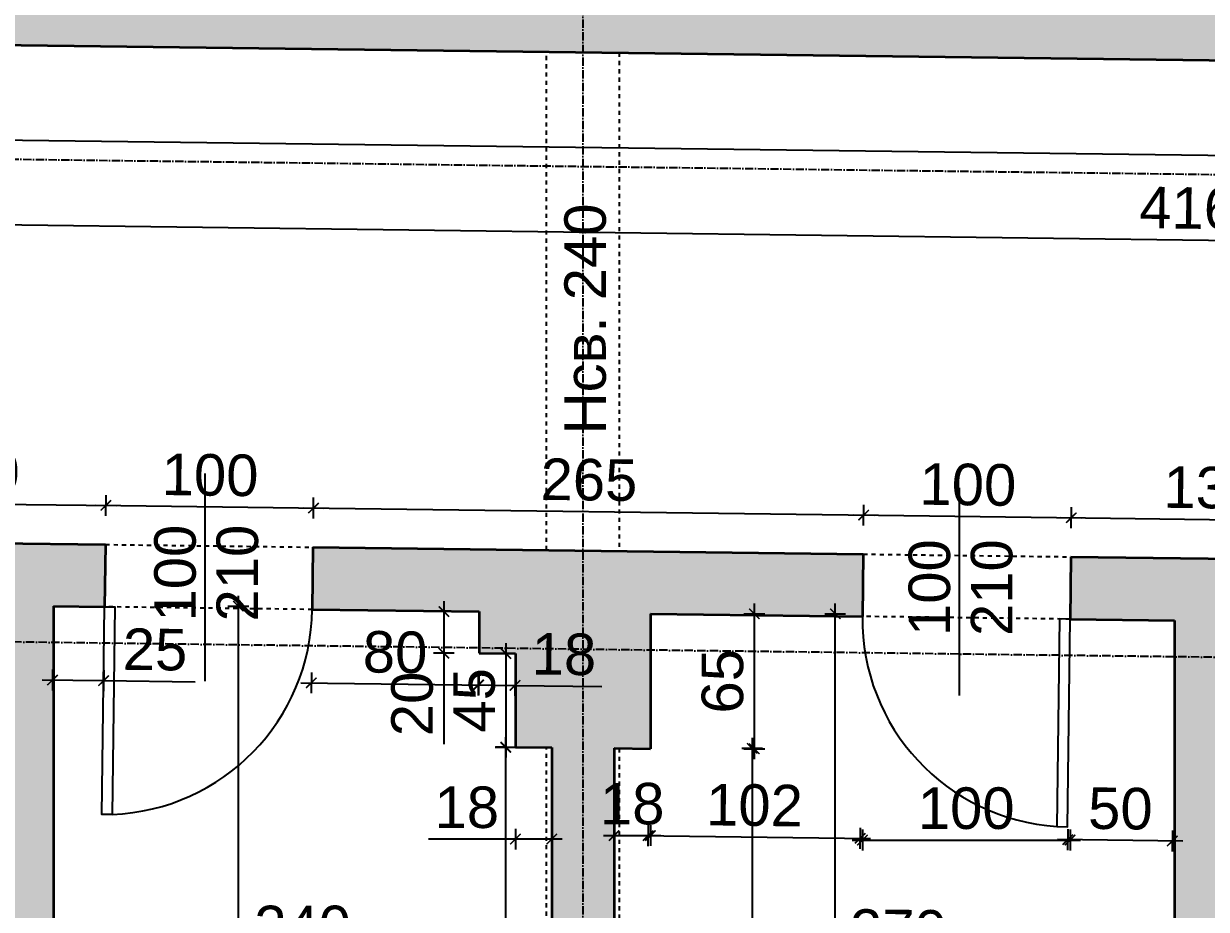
# Model space of a CAD drawing. Header units: inches. Extents: x -72385 to 39588, y -6525 to 66685.
# Drawn here: x -49854 to -49285, y 29750 to 30176 of the extents above; entities that cross this region are included whole.
import ezdxf

# ---------------------------------------------------------------- set-up
doc = ezdxf.new("R2010")
doc.units = ezdxf.units.IN
doc.header["$MEASUREMENT"] = 0
doc.linetypes.add('DashDot', pattern=[0.6, 0.4, -0.1, 0, -0.1])
doc.linetypes.add('Hidden', pattern=[0.4, 0.2, -0.2])
for name, color, linetype, lineweight in [('Врати', 251, 'Continuous', 25), ('Линия на разрез', 252, 'DashDot', 25), ('Надписи Hсв', 252, 'Continuous', 25), ('Надписи врати', 252, 'Continuous', 25), ('Надписи коти вътрешни', 252, 'Continuous', 25), ('Оси', 252, 'DashDot', 25), ('Пунктир', 253, 'Hidden', 25), ('Разрезни линии', 7, 'Continuous', 35), ('Щрих стени', 254, 'Continuous', 25)]:
    doc.layers.add(name, color=color, linetype=linetype, lineweight=lineweight)
doc.styles.add('Arial Regular', font='arial.ttf')
doc.styles.get("Standard").update_dxf_attribs({"font": 'arial.ttf'})
doc.dimstyles.new('Annotative', dxfattribs={"dimscale": 0, "dimtxt": 20, "dimasz": 5, "dimexe": 5, "dimexo": 5, "dimgap": 5, "dimtad": 1, "dimdec": 0, "dimzin": 0, "dimdsep": 46, "dimtxsty": 'Standard', "dimblk": 'ARCHTICK', "dimcen": 5, "dimdle": 5, "dimadec": 0, "dimazin": 0, "dimtfac": 1, "dimtdec": 0, "dimtofl": 0, "dimtmove": 0, "dimatfit": 3, "dimldrblk": 'ARCHTICK', "dimfxl": 5, "dimfxlon": 1, "dimtolj": 1, "dimtzin": 0, "dimarcsym": 1})

# ---------------------------------------------------------------- blocks, each defined once
blk = doc.blocks.new('_ArchTick')
at = {"color": 0, "linetype": 'ByBlock', "const_width": 0.15}
blk.add_lwpolyline([(-0.5, -0.5), (0.5, 0.5)], dxfattribs=at)
blk = doc.blocks.new('*D4220')
at = {"layer": 'Defpoints', "color": 0, "ltscale": 50, "transparency": 16777216}
for p in [(-49839.84, 29895.85), (-49815.22, 29895.54), (-49815.67, 29859.98)]:
    blk.add_point(p, dxfattribs=at)
at = {"layer": 'Надписи коти вътрешни', "color": 0, "lineweight": -2, "ltscale": 50, "transparency": 16777216}
for p, q in [((-49840.23, 29865.29), (-49840.35, 29855.29)), ((-49815.61, 29864.98), (-49815.74, 29854.98)), ((-49845.29, 29860.36), (-49815.67, 29859.98)), ((-49815.67, 29859.98), (-49771.53, 29859.42))]:
    blk.add_line(p, q, dxfattribs=at)
at = {"layer": 'Надписи коти вътрешни', "color": 0, "lineweight": -2, "ltscale": 50, "transparency": 16777216, "xscale": 5, "yscale": 5, "zscale": 5}
for p, rotation in [((-49840.29, 29860.29), 179.2706286525379), ((-49815.67, 29859.98), 359.2706286525378)]:
    blk.add_blockref('_ArchTick', p, dxfattribs=dict(at, rotation=rotation))
at = {"layer": 'Надписи коти вътрешни', "color": 0, "ltscale": 50, "transparency": 16777216, "insert": (-49790.91, 29874.88), "char_height": 20, "attachment_point": 5, "rotation": 359.2706}
blk.add_mtext('\\A1;25', dxfattribs=at)
blk = doc.blocks.new('*D62')
at = {"layer": 'Defpoints', "color": 0, "ltscale": 50, "transparency": 16777216}
for p in [(-49715.23, 29894.26), (-49634.84, 29893.24), (-49635.29, 29857.9)]:
    blk.add_point(p, dxfattribs=at)
at = {"layer": 'Надписи коти вътрешни', "color": 0, "lineweight": -2, "ltscale": 50, "transparency": 16777216}
for p, q in [((-49715.61, 29863.92), (-49715.74, 29853.92)), ((-49635.22, 29862.9), (-49635.35, 29852.9)), ((-49720.68, 29858.98), (-49630.29, 29857.83))]:
    blk.add_line(p, q, dxfattribs=at)
at = {"layer": 'Надписи коти вътрешни', "color": 0, "lineweight": -2, "ltscale": 50, "transparency": 16777216, "xscale": 5, "yscale": 5, "zscale": 5}
for p, rotation in [((-49715.68, 29858.92), 179.2706286525512), ((-49635.29, 29857.9), 359.2706286525512)]:
    blk.add_blockref('_ArchTick', p, dxfattribs=dict(at, rotation=rotation))
at = {"layer": 'Надписи коти вътрешни', "color": 0, "ltscale": 50, "transparency": 16777216, "insert": (-49675.29, 29873.62), "char_height": 20, "attachment_point": 5, "rotation": 359.2706}
blk.add_mtext('\\A1;80', dxfattribs=at)
blk = doc.blocks.new('*D63')
at = {"layer": 'Defpoints', "color": 0, "ltscale": 50, "transparency": 16777216}
for p in [(-49634.84, 29873.24), (-49617.34, 29873.02), (-49617.53, 29857.72)]:
    blk.add_point(p, dxfattribs=at)
at = {"layer": 'Надписи коти вътрешни', "color": 0, "lineweight": -2, "ltscale": 50, "transparency": 16777216}
for p, q in [((-49634.97, 29862.94), (-49635.1, 29852.95)), ((-49617.47, 29862.72), (-49617.6, 29852.72)), ((-49640.03, 29858.01), (-49617.53, 29857.72)), ((-49617.53, 29857.72), (-49575.73, 29857.19))]:
    blk.add_line(p, q, dxfattribs=at)
at = {"layer": 'Надписи коти вътрешни', "color": 0, "lineweight": -2, "ltscale": 50, "transparency": 16777216, "xscale": 5, "yscale": 5, "zscale": 5}
for p, rotation in [((-49635.03, 29857.94), 179.2706286525403), ((-49617.53, 29857.72), 359.2706286525403)]:
    blk.add_blockref('_ArchTick', p, dxfattribs=dict(at, rotation=rotation))
at = {"layer": 'Надписи коти вътрешни', "color": 0, "ltscale": 50, "transparency": 16777216, "insert": (-49593.94, 29872.63), "char_height": 20, "attachment_point": 5, "rotation": 359.2706}
blk.add_mtext('\\A1;18', dxfattribs=at)
blk = doc.blocks.new('*D64')
at = {"layer": 'Defpoints', "color": 0, "ltscale": 50, "transparency": 16777216}
for p in [(-49617.34, 29808.27), (-49599.84, 29808.27), (-49617.34, 29783.67)]:
    blk.add_point(p, dxfattribs=at)
at = {"layer": 'Надписи коти вътрешни', "color": 0, "lineweight": -2, "ltscale": 50, "transparency": 16777216}
for p, q in [((-49617.34, 29788.67), (-49617.34, 29778.67)), ((-49599.84, 29788.67), (-49599.84, 29778.67)), ((-49617.34, 29783.67), (-49659.14, 29783.67)), ((-49594.84, 29783.67), (-49617.34, 29783.67))]:
    blk.add_line(p, q, dxfattribs=at)
at = {"layer": 'Надписи коти вътрешни', "color": 0, "lineweight": -2, "ltscale": 50, "transparency": 16777216, "xscale": 5, "yscale": 5, "zscale": 5, "rotation": 180}
blk.add_blockref('_ArchTick', (-49617.34, 29783.67), dxfattribs=at)
at = {"layer": 'Надписи коти вътрешни', "color": 0, "lineweight": -2, "ltscale": 50, "transparency": 16777216, "xscale": 5, "yscale": 5, "zscale": 5}
blk.add_blockref('_ArchTick', (-49599.84, 29783.67), dxfattribs=at)
at = {"layer": 'Надписи коти вътрешни', "color": 0, "ltscale": 50, "transparency": 16777216, "insert": (-49640.74, 29798.88), "char_height": 20, "attachment_point": 5}
blk.add_mtext('\\A1;18', dxfattribs=at)
blk = doc.blocks.new('*D65')
at = {"layer": 'Defpoints', "color": 0, "ltscale": 50, "transparency": 16777216}
for p in [(-49569.84, 29807.66), (-49552.34, 29807.66), (-49552.34, 29785.4)]:
    blk.add_point(p, dxfattribs=at)
at = {"layer": 'Надписи коти вътрешни', "color": 0, "lineweight": -2, "ltscale": 50, "transparency": 16777216}
for p, q in [((-49569.84, 29790.4), (-49569.84, 29780.4)), ((-49552.34, 29790.4), (-49552.34, 29780.4)), ((-49574.84, 29785.4), (-49547.34, 29785.4))]:
    blk.add_line(p, q, dxfattribs=at)
at = {"layer": 'Надписи коти вътрешни', "color": 0, "lineweight": -2, "ltscale": 50, "transparency": 16777216, "xscale": 5, "yscale": 5, "zscale": 5, "rotation": 180}
blk.add_blockref('_ArchTick', (-49569.84, 29785.4), dxfattribs=at)
at = {"layer": 'Надписи коти вътрешни', "color": 0, "lineweight": -2, "ltscale": 50, "transparency": 16777216, "xscale": 5, "yscale": 5, "zscale": 5}
blk.add_blockref('_ArchTick', (-49552.34, 29785.4), dxfattribs=at)
at = {"layer": 'Надписи коти вътрешни', "color": 0, "ltscale": 50, "transparency": 16777216, "insert": (-49561.09, 29800.62), "char_height": 20, "attachment_point": 5}
blk.add_mtext('\\A1;18', dxfattribs=at)
blk = doc.blocks.new('*D4221')
at = {"layer": 'Defpoints', "color": 0, "ltscale": 50, "transparency": 16777216}
for p in [(-49552.34, 29892.19), (-49552.34, 29827.19), (-49502.29, 29827.19)]:
    blk.add_point(p, dxfattribs=at)
at = {"layer": 'Надписи коти вътрешни', "color": 0, "lineweight": -2, "ltscale": 50, "transparency": 16777216}
for p, q in [((-49502.29, 29897.19), (-49502.29, 29822.19)), ((-49507.29, 29892.19), (-49497.29, 29892.19)), ((-49507.29, 29827.19), (-49497.29, 29827.19))]:
    blk.add_line(p, q, dxfattribs=at)
at = {"layer": 'Надписи коти вътрешни', "color": 0, "lineweight": -2, "ltscale": 50, "transparency": 16777216, "xscale": 5, "yscale": 5, "zscale": 5}
for p, rotation in [((-49502.29, 29892.19), 90), ((-49502.29, 29827.19), 270)]:
    blk.add_blockref('_ArchTick', p, dxfattribs=dict(at, rotation=rotation))
at = {"layer": 'Надписи коти вътрешни', "color": 0, "ltscale": 50, "transparency": 16777216, "insert": (-49517.5, 29859.69), "char_height": 20, "attachment_point": 5, "rotation": 90}
blk.add_mtext('\\A1;65', dxfattribs=at)
blk = doc.blocks.new('*D66')
at = {"layer": 'Defpoints', "color": 0, "ltscale": 50, "transparency": 16777216}
for p in [(-49552.34, 29872.67), (-49450.21, 29871.37), (-49451.32, 29784.04)]:
    blk.add_point(p, dxfattribs=at)
at = {"layer": 'Надписи коти вътрешни', "color": 0, "lineweight": -2, "ltscale": 50, "transparency": 16777216}
for p, q in [((-49553.39, 29790.34), (-49553.51, 29780.34)), ((-49451.26, 29789.04), (-49451.39, 29779.04)), ((-49558.45, 29785.4), (-49446.32, 29783.98))]:
    blk.add_line(p, q, dxfattribs=at)
at = {"layer": 'Надписи коти вътрешни', "color": 0, "lineweight": -2, "ltscale": 50, "transparency": 16777216, "xscale": 5, "yscale": 5, "zscale": 5}
for p, rotation in [((-49553.45, 29785.34), 179.2706286506161), ((-49451.32, 29784.04), 359.2706286506161)]:
    blk.add_blockref('_ArchTick', p, dxfattribs=dict(at, rotation=rotation))
at = {"layer": 'Надписи коти вътрешни', "color": 0, "ltscale": 50, "transparency": 16777216, "insert": (-49502.19, 29799.9), "char_height": 20, "attachment_point": 5, "rotation": 359.2706}
blk.add_mtext('\\A1;102', dxfattribs=at)
blk = doc.blocks.new('*D67')
at = {"layer": 'Defpoints', "color": 0, "ltscale": 50, "transparency": 16777216}
for p in [(-49634.84, 29893.24), (-49651.8, 29873.24), (-49634.84, 29873.24)]:
    blk.add_point(p, dxfattribs=at)
at = {"layer": 'Надписи коти вътрешни', "color": 0, "lineweight": -2, "ltscale": 50, "transparency": 16777216}
for p, q in [((-49651.8, 29898.24), (-49651.8, 29873.24)), ((-49646.8, 29893.24), (-49656.8, 29893.24)), ((-49646.8, 29873.24), (-49656.8, 29873.24)), ((-49651.8, 29873.24), (-49651.8, 29829.32))]:
    blk.add_line(p, q, dxfattribs=at)
at = {"layer": 'Надписи коти вътрешни', "color": 0, "lineweight": -2, "ltscale": 50, "transparency": 16777216, "xscale": 5, "yscale": 5, "zscale": 5}
for p, rotation in [((-49651.8, 29893.24), 90), ((-49651.8, 29873.24), 270)]:
    blk.add_blockref('_ArchTick', p, dxfattribs=dict(at, rotation=rotation))
at = {"layer": 'Надписи коти вътрешни', "color": 0, "ltscale": 50, "transparency": 16777216, "insert": (-49667.01, 29848.78), "char_height": 20, "attachment_point": 5, "rotation": 90}
blk.add_mtext('\\A1;20', dxfattribs=at)
blk = doc.blocks.new('*D68')
at = {"layer": 'Defpoints', "color": 0, "ltscale": 50, "transparency": 16777216}
for p in [(-49617.34, 29873.02), (-49621.94, 29828.01), (-49617.34, 29828.01)]:
    blk.add_point(p, dxfattribs=at)
at = {"layer": 'Надписи коти вътрешни', "color": 0, "lineweight": -2, "ltscale": 50, "transparency": 16777216}
for p, q in [((-49621.94, 29878.02), (-49621.94, 29823.01)), ((-49621.94, 29873.02), (-49626.94, 29873.02)), ((-49621.94, 29828.01), (-49626.94, 29828.01))]:
    blk.add_line(p, q, dxfattribs=at)
at = {"layer": 'Надписи коти вътрешни', "color": 0, "lineweight": -2, "ltscale": 50, "transparency": 16777216, "xscale": 5, "yscale": 5, "zscale": 5}
for p, rotation in [((-49621.94, 29873.02), 90), ((-49621.94, 29828.01), 270)]:
    blk.add_blockref('_ArchTick', p, dxfattribs=dict(at, rotation=rotation))
at = {"layer": 'Надписи коти вътрешни', "color": 0, "ltscale": 50, "transparency": 16777216, "insert": (-49637.11, 29850.51), "char_height": 20, "attachment_point": 5, "rotation": 90}
blk.add_mtext('\\A1;45', dxfattribs=at)
blk = doc.blocks.new('*D69')
at = {"layer": 'Defpoints', "color": 0, "ltscale": 50, "transparency": 16777216}
for p in [(-49350.22, 29870.1), (-49299.84, 29869.45), (-49351.32, 29783.42)]:
    blk.add_point(p, dxfattribs=at)
at = {"layer": 'Надписи коти вътрешни', "color": 0, "lineweight": -2, "ltscale": 50, "transparency": 16777216}
for p, q in [((-49351.26, 29788.42), (-49351.39, 29778.42)), ((-49300.88, 29787.77), (-49301, 29777.78)), ((-49295.94, 29782.71), (-49356.32, 29783.48))]:
    blk.add_line(p, q, dxfattribs=at)
at = {"layer": 'Надписи коти вътрешни', "color": 0, "lineweight": -2, "ltscale": 50, "transparency": 16777216, "xscale": 5, "yscale": 5, "zscale": 5}
for p, rotation in [((-49351.32, 29783.42), 179.2706286525384), ((-49300.94, 29782.78), 359.2706286525383)]:
    blk.add_blockref('_ArchTick', p, dxfattribs=dict(at, rotation=rotation))
at = {"layer": 'Надписи коти вътрешни', "color": 0, "ltscale": 50, "transparency": 16777216, "insert": (-49325.94, 29798.31), "char_height": 20, "attachment_point": 5, "rotation": 359.2706}
blk.add_mtext('\\A1;50', dxfattribs=at)
blk = doc.blocks.new('*D73')
at = {"layer": 'Defpoints', "color": 0, "ltscale": 50, "transparency": 16777216}
for p in [(-49839.84, 29876.33), (-49599.84, 29808.27), (-49599.84, 29726.28)]:
    blk.add_point(p, dxfattribs=at)
at = {"layer": 'Надписи коти вътрешни', "color": 0, "lineweight": -2, "ltscale": 50, "transparency": 16777216}
for p, q in [((-49839.84, 29731.28), (-49839.84, 29721.28)), ((-49599.84, 29731.28), (-49599.84, 29721.28)), ((-49844.84, 29726.28), (-49594.84, 29726.28))]:
    blk.add_line(p, q, dxfattribs=at)
at = {"layer": 'Надписи коти вътрешни', "color": 0, "lineweight": -2, "ltscale": 50, "transparency": 16777216, "xscale": 5, "yscale": 5, "zscale": 5, "rotation": 180}
blk.add_blockref('_ArchTick', (-49839.84, 29726.28), dxfattribs=at)
at = {"layer": 'Надписи коти вътрешни', "color": 0, "lineweight": -2, "ltscale": 50, "transparency": 16777216, "xscale": 5, "yscale": 5, "zscale": 5}
blk.add_blockref('_ArchTick', (-49599.84, 29726.28), dxfattribs=at)
at = {"layer": 'Надписи коти вътрешни', "color": 0, "ltscale": 50, "transparency": 16777216, "insert": (-49719.84, 29741.49), "char_height": 20, "attachment_point": 5}
blk.add_mtext('\\A1;240', dxfattribs=at)
blk = doc.blocks.new('*D74')
at = {"layer": 'Defpoints', "color": 0, "ltscale": 50, "transparency": 16777216}
for p in [(-49298.16, 29722.63), (-49569.84, 29592.84), (-49299.84, 29589.43)]:
    blk.add_point(p, dxfattribs=at)
at = {"layer": 'Надписи коти вътрешни', "color": 0, "lineweight": -2, "ltscale": 50, "transparency": 16777216}
for p, q in [((-49568.22, 29721.04), (-49568.09, 29731.04)), ((-49573.16, 29726.1), (-49293.16, 29722.57)), ((-49298.22, 29717.63), (-49298.09, 29727.63))]:
    blk.add_line(p, q, dxfattribs=at)
at = {"layer": 'Надписи коти вътрешни', "color": 0, "lineweight": -2, "ltscale": 50, "transparency": 16777216, "xscale": 5, "yscale": 5, "zscale": 5}
for p, rotation in [((-49568.16, 29726.04), 179.2773813714622), ((-49298.16, 29722.63), 359.2773813714621)]:
    blk.add_blockref('_ArchTick', p, dxfattribs=dict(at, rotation=rotation))
at = {"layer": 'Надписи коти вътрешни', "color": 0, "ltscale": 50, "transparency": 16777216, "insert": (-49432.97, 29739.55), "char_height": 20, "attachment_point": 5, "rotation": 359.2774}
blk.add_mtext('\\A1;270', dxfattribs=at)
blk = doc.blocks.new('*D81')
at = {"layer": 'Defpoints', "color": 0, "ltscale": 50, "transparency": 16777216}
for p in [(-49450.21, 29871.37), (-49350.22, 29870.1), (-49350.22, 29783.23)]:
    blk.add_point(p, dxfattribs=at)
at = {"layer": 'Надписи коти вътрешни', "color": 0, "lineweight": -2, "ltscale": 50, "transparency": 16777216}
for p, q in [((-49450.21, 29788.23), (-49450.21, 29778.23)), ((-49350.22, 29788.23), (-49350.22, 29778.23)), ((-49455.21, 29783.23), (-49345.22, 29783.23))]:
    blk.add_line(p, q, dxfattribs=at)
at = {"layer": 'Надписи коти вътрешни', "color": 0, "lineweight": -2, "ltscale": 50, "transparency": 16777216, "xscale": 5, "yscale": 5, "zscale": 5, "rotation": 180}
blk.add_blockref('_ArchTick', (-49450.21, 29783.23), dxfattribs=at)
at = {"layer": 'Надписи коти вътрешни', "color": 0, "lineweight": -2, "ltscale": 50, "transparency": 16777216, "xscale": 5, "yscale": 5, "zscale": 5}
blk.add_blockref('_ArchTick', (-49350.22, 29783.23), dxfattribs=at)
at = {"layer": 'Надписи коти вътрешни', "color": 0, "ltscale": 50, "transparency": 16777216, "insert": (-49400.22, 29798.44), "char_height": 20, "attachment_point": 5}
blk.add_mtext('\\A1;100', dxfattribs=at)
blk = doc.blocks.new('*D8126')
at = {"layer": 'Defpoints', "color": 0, "ltscale": 50, "transparency": 16777216}
for p in [(-49839.84, 29895.85), (-49750.78, 29895.85), (-49839.84, 29310.8)]:
    blk.add_point(p, dxfattribs=at)
at = {"layer": 'Надписи коти вътрешни', "color": 0, "lineweight": -2, "ltscale": 50, "transparency": 16777216}
for p, q in [((-49750.78, 29305.8), (-49750.78, 29900.85)), ((-49755.78, 29895.85), (-49745.78, 29895.85)), ((-49755.78, 29310.8), (-49745.78, 29310.8))]:
    blk.add_line(p, q, dxfattribs=at)
at = {"layer": 'Надписи коти вътрешни', "color": 0, "lineweight": -2, "ltscale": 50, "transparency": 16777216, "xscale": 5, "yscale": 5, "zscale": 5}
for p, rotation in [((-49750.78, 29895.85), 90), ((-49750.78, 29310.8), 270)]:
    blk.add_blockref('_ArchTick', p, dxfattribs=dict(at, rotation=rotation))
at = {"layer": 'Надписи коти вътрешни', "color": 0, "ltscale": 50, "transparency": 16777216, "insert": (-49765.99, 29550.62), "char_height": 20, "attachment_point": 5, "rotation": 90}
blk.add_mtext('\\A1;585', dxfattribs=at)
blk = doc.blocks.new('*D8129')
at = {"layer": 'Defpoints', "color": 0, "ltscale": 50, "transparency": 16777216}
for p in [(-49552.34, 29892.19), (-49463.28, 29892.19), (-49552.34, 29307.14)]:
    blk.add_point(p, dxfattribs=at)
at = {"layer": 'Надписи коти вътрешни', "color": 0, "lineweight": -2, "ltscale": 50, "transparency": 16777216}
for p, q in [((-49463.28, 29302.14), (-49463.28, 29897.19)), ((-49468.28, 29892.19), (-49458.28, 29892.19)), ((-49468.28, 29307.14), (-49458.28, 29307.14))]:
    blk.add_line(p, q, dxfattribs=at)
at = {"layer": 'Надписи коти вътрешни', "color": 0, "lineweight": -2, "ltscale": 50, "transparency": 16777216, "xscale": 5, "yscale": 5, "zscale": 5}
for p, rotation in [((-49463.28, 29892.19), 90), ((-49463.28, 29307.14), 270)]:
    blk.add_blockref('_ArchTick', p, dxfattribs=dict(at, rotation=rotation))
at = {"layer": 'Надписи коти вътрешни', "color": 0, "ltscale": 50, "transparency": 16777216, "insert": (-49478.49, 29551.91), "char_height": 20, "attachment_point": 5, "rotation": 90}
blk.add_mtext('\\A1;585', dxfattribs=at)
blk = doc.blocks.new('*D4034')
at = {"layer": 'Defpoints', "color": 0, "ltscale": 50, "transparency": 16777216}
for p in [(-49814.6, 29944.37), (-49944.84, 29927.19), (-49814.84, 29925.53)]:
    blk.add_point(p, dxfattribs=at)
at = {"layer": 'Надписи коти вътрешни', "color": 0, "lineweight": -2, "ltscale": 50, "transparency": 16777216}
for p, q in [((-49944.66, 29941.03), (-49944.53, 29951.03)), ((-49814.66, 29939.37), (-49814.53, 29949.37)), ((-49949.6, 29946.09), (-49809.6, 29944.31))]:
    blk.add_line(p, q, dxfattribs=at)
at = {"layer": 'Надписи коти вътрешни', "color": 0, "lineweight": -2, "ltscale": 50, "transparency": 16777216, "xscale": 5, "yscale": 5, "zscale": 5}
for p, rotation in [((-49944.6, 29946.03), 179.270628652535), ((-49814.6, 29944.37), 359.270628652535)]:
    blk.add_blockref('_ArchTick', p, dxfattribs=dict(at, rotation=rotation))
at = {"layer": 'Надписи коти вътрешни', "color": 0, "ltscale": 50, "transparency": 16777216, "insert": (-49879.4, 29960.42), "char_height": 20, "attachment_point": 5, "rotation": 359.2706}
blk.add_mtext('\\A1;130', dxfattribs=at)
blk = doc.blocks.new('*D121')
at = {"layer": 'Defpoints', "color": 0, "ltscale": 50, "transparency": 16777216}
for p in [(-49714.6, 29943.1), (-49814.84, 29925.53), (-49714.84, 29924.26)]:
    blk.add_point(p, dxfattribs=at)
at = {"layer": 'Надписи коти вътрешни', "color": 0, "lineweight": -2, "ltscale": 50, "transparency": 16777216}
for p, q in [((-49814.66, 29939.37), (-49814.53, 29949.37)), ((-49714.66, 29938.1), (-49714.53, 29948.1)), ((-49819.6, 29944.43), (-49709.6, 29943.03))]:
    blk.add_line(p, q, dxfattribs=at)
at = {"layer": 'Надписи коти вътрешни', "color": 0, "lineweight": -2, "ltscale": 50, "transparency": 16777216, "xscale": 5, "yscale": 5, "zscale": 5}
for p, rotation in [((-49814.6, 29944.37), 179.2706286525338), ((-49714.6, 29943.1), 359.2706286525338)]:
    blk.add_blockref('_ArchTick', p, dxfattribs=dict(at, rotation=rotation))
at = {"layer": 'Надписи коти вътрешни', "color": 0, "ltscale": 50, "transparency": 16777216, "insert": (-49764.4, 29958.94), "char_height": 20, "attachment_point": 5, "rotation": 359.2706}
blk.add_mtext('\\A1;100', dxfattribs=at)
blk = doc.blocks.new('*D122')
at = {"layer": 'Defpoints', "color": 0, "ltscale": 50, "transparency": 16777216}
for p in [(-49449.6, 29939.72), (-49714.84, 29924.26), (-49449.84, 29920.89)]:
    blk.add_point(p, dxfattribs=at)
at = {"layer": 'Надписи коти вътрешни', "color": 0, "lineweight": -2, "ltscale": 50, "transparency": 16777216}
for p, q in [((-49714.66, 29938.1), (-49714.53, 29948.1)), ((-49719.6, 29943.16), (-49444.6, 29939.66)), ((-49449.66, 29934.72), (-49449.53, 29944.72))]:
    blk.add_line(p, q, dxfattribs=at)
at = {"layer": 'Надписи коти вътрешни', "color": 0, "lineweight": -2, "ltscale": 50, "transparency": 16777216, "xscale": 5, "yscale": 5, "zscale": 5}
for p, rotation in [((-49714.6, 29943.1), 179.2706286525391), ((-49449.6, 29939.72), 359.2706286525391)]:
    blk.add_blockref('_ArchTick', p, dxfattribs=dict(at, rotation=rotation))
at = {"layer": 'Надписи коти вътрешни', "color": 0, "ltscale": 50, "transparency": 16777216, "insert": (-49581.9, 29956.62), "char_height": 20, "attachment_point": 5, "rotation": 359.2706}
blk.add_mtext('\\A1;265', dxfattribs=at)
blk = doc.blocks.new('*D123')
at = {"layer": 'Defpoints', "color": 0, "ltscale": 50, "transparency": 16777216}
for p in [(-49349.6, 29938.45), (-49449.84, 29920.89), (-49349.84, 29919.62)]:
    blk.add_point(p, dxfattribs=at)
at = {"layer": 'Надписи коти вътрешни', "color": 0, "lineweight": -2, "ltscale": 50, "transparency": 16777216}
for p, q in [((-49449.66, 29934.72), (-49449.53, 29944.72)), ((-49349.66, 29933.45), (-49349.53, 29943.45)), ((-49454.6, 29939.79), (-49344.6, 29938.39))]:
    blk.add_line(p, q, dxfattribs=at)
at = {"layer": 'Надписи коти вътрешни', "color": 0, "lineweight": -2, "ltscale": 50, "transparency": 16777216, "xscale": 5, "yscale": 5, "zscale": 5}
for p, rotation in [((-49449.6, 29939.72), 179.2706286525399), ((-49349.6, 29938.45), 359.2706286525399)]:
    blk.add_blockref('_ArchTick', p, dxfattribs=dict(at, rotation=rotation))
at = {"layer": 'Надписи коти вътрешни', "color": 0, "ltscale": 50, "transparency": 16777216, "insert": (-49399.4, 29954.3), "char_height": 20, "attachment_point": 5, "rotation": 359.2706}
blk.add_mtext('\\A1;100', dxfattribs=at)
blk = doc.blocks.new('*D124')
at = {"layer": 'Defpoints', "color": 0, "ltscale": 50, "transparency": 16777216}
for p in [(-49214.6, 29936.73), (-49349.84, 29919.62), (-49214.84, 29917.9)]:
    blk.add_point(p, dxfattribs=at)
at = {"layer": 'Надписи коти вътрешни', "color": 0, "lineweight": -2, "ltscale": 50, "transparency": 16777216}
for p, q in [((-49349.66, 29933.45), (-49349.53, 29943.45)), ((-49214.66, 29931.73), (-49214.53, 29941.73)), ((-49354.6, 29938.51), (-49209.6, 29936.67))]:
    blk.add_line(p, q, dxfattribs=at)
at = {"layer": 'Надписи коти вътрешни', "color": 0, "lineweight": -2, "ltscale": 50, "transparency": 16777216, "xscale": 5, "yscale": 5, "zscale": 5}
for p, rotation in [((-49349.6, 29938.45), 179.2706286525431), ((-49214.6, 29936.73), 359.2706286525431)]:
    blk.add_blockref('_ArchTick', p, dxfattribs=dict(at, rotation=rotation))
at = {"layer": 'Надписи коти вътрешни', "color": 0, "ltscale": 50, "transparency": 16777216, "insert": (-49281.9, 29952.81), "char_height": 20, "attachment_point": 5, "rotation": 359.2706}
blk.add_mtext('\\A1;135', dxfattribs=at)
blk = doc.blocks.new('*D4244')
at = {"layer": 'Defpoints', "color": 0, "ltscale": 50, "transparency": 16777216}
for p in [(-50567.34, 30175.13), (-47202.34, 30132.3), (-47202.92, 30086.52)]:
    blk.add_point(p, dxfattribs=at)
at = {"layer": 'Надписи коти вътрешни', "color": 0, "lineweight": -2, "ltscale": 50, "transparency": 16777216}
for p, q in [((-50567.86, 30134.36), (-50567.98, 30124.36)), ((-50572.92, 30129.42), (-47197.92, 30086.45)), ((-47202.86, 30091.52), (-47202.98, 30081.52))]:
    blk.add_line(p, q, dxfattribs=at)
at = {"layer": 'Надписи коти вътрешни', "color": 0, "lineweight": -2, "ltscale": 50, "transparency": 16777216, "xscale": 5, "yscale": 5, "zscale": 5}
for p, rotation in [((-50567.92, 30129.36), 179.2706286525391), ((-47202.92, 30086.52), 359.2706286525391)]:
    blk.add_blockref('_ArchTick', p, dxfattribs=dict(at, rotation=rotation))
at = {"layer": 'Надписи коти вътрешни', "color": 0, "ltscale": 50, "transparency": 16777216, "insert": (-48885.23, 30123.15), "char_height": 20, "attachment_point": 5, "rotation": 359.2706}
blk.add_mtext('\\A1;3365', dxfattribs=at)
blk = doc.blocks.new('*D4245')
at = {"layer": 'Defpoints', "color": 0, "ltscale": 50, "transparency": 16777216}
for p in [(-51367.34, 30185.32), (-47202.34, 30132.3), (-47203.44, 30045.66)]:
    blk.add_point(p, dxfattribs=at)
at = {"layer": 'Надписи коти вътрешни', "color": 0, "lineweight": -2, "ltscale": 50, "transparency": 16777216}
for p, q in [((-51368.38, 30103.68), (-51368.5, 30093.68)), ((-51373.44, 30098.74), (-47198.44, 30045.59)), ((-47203.38, 30050.66), (-47203.5, 30040.66))]:
    blk.add_line(p, q, dxfattribs=at)
at = {"layer": 'Надписи коти вътрешни', "color": 0, "lineweight": -2, "ltscale": 50, "transparency": 16777216, "xscale": 5, "yscale": 5, "zscale": 5}
for p, rotation in [((-51368.44, 30098.68), 179.2706286525389), ((-47203.44, 30045.66), 359.2706286525388)]:
    blk.add_blockref('_ArchTick', p, dxfattribs=dict(at, rotation=rotation))
at = {"layer": 'Надписи коти вътрешни', "color": 0, "ltscale": 50, "transparency": 16777216, "insert": (-49285.75, 30087.38), "char_height": 20, "attachment_point": 5, "rotation": 359.2706}
blk.add_mtext('\\A1;4165', dxfattribs=at)
blk = doc.blocks.new('*D8128')
at = {"layer": 'Defpoints', "color": 0, "ltscale": 50, "transparency": 16777216}
for p in [(-49569.84, 29827.41), (-49569.84, 29322.37), (-49503.34, 29322.37)]:
    blk.add_point(p, dxfattribs=at)
at = {"layer": 'Надписи коти вътрешни', "color": 0, "lineweight": -2, "ltscale": 50, "transparency": 16777216}
for p, q in [((-49503.34, 29832.41), (-49503.34, 29317.37)), ((-49508.34, 29827.41), (-49498.34, 29827.41)), ((-49508.34, 29322.37), (-49498.34, 29322.37))]:
    blk.add_line(p, q, dxfattribs=at)
at = {"layer": 'Надписи коти вътрешни', "color": 0, "lineweight": -2, "ltscale": 50, "transparency": 16777216, "xscale": 5, "yscale": 5, "zscale": 5}
for p, rotation in [((-49503.34, 29827.41), 90), ((-49503.34, 29322.37), 270)]:
    blk.add_blockref('_ArchTick', p, dxfattribs=dict(at, rotation=rotation))
at = {"layer": 'Надписи коти вътрешни', "color": 0, "ltscale": 50, "transparency": 16777216, "insert": (-49518.55, 29548.67), "char_height": 20, "attachment_point": 5, "rotation": 90}
blk.add_mtext('\\A1;505', dxfattribs=at)
blk = doc.blocks.new('*D8127')
at = {"layer": 'Defpoints', "color": 0, "ltscale": 50, "transparency": 16777216}
for p in [(-49599.84, 29827.79), (-49622.06, 29322.75), (-49599.84, 29322.75)]:
    blk.add_point(p, dxfattribs=at)
at = {"layer": 'Надписи коти вътрешни', "color": 0, "lineweight": -2, "ltscale": 50, "transparency": 16777216}
for p, q in [((-49622.06, 29832.79), (-49622.06, 29317.75)), ((-49617.06, 29827.79), (-49627.06, 29827.79)), ((-49617.06, 29322.75), (-49627.06, 29322.75))]:
    blk.add_line(p, q, dxfattribs=at)
at = {"layer": 'Надписи коти вътрешни', "color": 0, "lineweight": -2, "ltscale": 50, "transparency": 16777216, "xscale": 5, "yscale": 5, "zscale": 5}
for p, rotation in [((-49622.06, 29827.79), 90), ((-49622.06, 29322.75), 270)]:
    blk.add_blockref('_ArchTick', p, dxfattribs=dict(at, rotation=rotation))
at = {"layer": 'Надписи коти вътрешни', "color": 0, "ltscale": 50, "transparency": 16777216, "insert": (-49637.28, 29549.14), "char_height": 20, "attachment_point": 5, "rotation": 90}
blk.add_mtext('\\A1;505', dxfattribs=at)

msp = doc.modelspace()

# ---------------------------------------------------------------- hatches: boundary and pattern name
at = {"layer": 'Щрих стени', "ltscale": 10}
h = msp.add_hatch(color=256, dxfattribs=at)
h.dxf.hatch_style = 1
h.paths.add_polyline_path([(-50167.34, 31065.12), (-50134.82, 31064.7), (-50134.38, 31099.7), (-50234.39, 31100.97), (-50234.84, 31065.98), (-50202.34, 31065.56), (-50202.34, 31035.56), (-50197.34, 31035.5), (-50197.34, 30530.45), (-50232.34, 30530.9), (-50232.34, 30470.89), (-50752.34, 30477.51), (-50752.34, 30537.52), (-50817.34, 30538.35), (-50817.34, 30478.34), (-51347.34, 30485.09), (-51347.34, 30540.09), (-51367.34, 30540.35), (-51367.34, 30552.85), (-51397.34, 30552.85), (-51397.34, 30540.73), (-51402.34, 30540.79), (-51402.34, 30513.29), (-51416.96, 30513.48), (-51417.34, 30483.48), (-51397.34, 30483.23), (-51397.34, 30175.7), (-51367.34, 30175.7), (-51367.34, 30185.32), (-51222.34, 30183.47), (-51221.96, 30213.47), (-51367.34, 30215.32), (-51367.34, 30455.34), (-51097.34, 30451.9), (-51097.34, 30211.88), (-51121.96, 30212.2), (-51122.34, 30182.2), (-51042.34, 30181.18), (-51041.96, 30211.18), (-51067.34, 30211.5), (-51067.34, 30451.52), (-50797.34, 30448.08), (-50797.34, 30208.06), (-50941.96, 30209.91), (-50942.34, 30179.91), (-50667.34, 30176.41), (-50666.96, 30206.4), (-50767.34, 30207.68), (-50767.34, 30447.7), (-50497.34, 30444.26), (-50497.34, 30359.26), (-50467.34, 30359.26), (-50467.34, 30431.38), (-50197.34, 30427.94), (-50197.34, 30212.93), (-50467.34, 30216.36), (-50467.34, 30289.25), (-50497.34, 30289.25), (-50497.34, 30204.25), (-50566.96, 30205.13), (-50567.34, 30175.13), (-47202.34, 30132.3), (-47202.34, 30057.29), (-47139.84, 30057.29), (-47139.84, 30131.5), (-46899.84, 30128.44), (-46899.46, 30158.44), (-46924.84, 30158.77), (-46924.84, 30229.15), (-46954.84, 30229.15), (-46954.84, 30159.15), (-47139.84, 30161.5), (-47139.84, 30232.3), (-47202.34, 30232.3), (-47202.34, 30162.3), (-49017.34, 30185.4), (-49017.34, 30225.79), (-49047.34, 30225.79), (-49047.34, 30185.79), (-50167.34, 30200.04)])
h.paths.add_polyline_path([(-50434.38, 31103.52), (-50534.39, 31104.79), (-50534.84, 31069.79), (-50434.82, 31068.52)])
h.paths.add_polyline_path([(-50734.38, 31107.34), (-50834.39, 31108.61), (-50834.84, 31073.61), (-50802.34, 31073.2), (-50802.34, 31043.2), (-50767.34, 31042.75), (-50767.34, 31072.75), (-50734.82, 31072.34)])
h.paths.add_polyline_path([(-51034.38, 31111.16), (-51134.39, 31112.43), (-51134.84, 31077.43), (-51034.82, 31076.16)])
h = msp.add_hatch(color=256, dxfattribs=at)
h.dxf.hatch_style = 1
h.paths.add_polyline_path([(-51034.84, 29311.02), (-51069.84, 29311.46), (-51069.84, 29911.51), (-51020.22, 29910.88), (-51019.84, 29940.88), (-51147.34, 29942.5), (-51147.72, 29912.5), (-51099.84, 29911.89), (-51099.84, 29311.84), (-51134.84, 29312.29), (-51135.28, 29277.29), (-51035.28, 29276.02)])
h.paths.add_polyline_path([(-50734.84, 29307.2), (-50767.34, 29307.61), (-50767.34, 29337.61), (-50769.84, 29337.65), (-50769.84, 29907.69), (-50529.84, 29904.63), (-50529.84, 29894.25), (-50499.84, 29894.25), (-50499.84, 29904.25), (-50425.22, 29903.3), (-50424.84, 29933.3), (-50919.84, 29939.6), (-50920.22, 29909.6), (-50814.84, 29908.26), (-50814.84, 29848.26), (-50799.84, 29848.07), (-50799.84, 29338.03), (-50802.34, 29308.06), (-50834.84, 29308.47), (-50835.28, 29273.47), (-50735.28, 29272.2)])
h.paths.add_polyline_path([(-50434.84, 29303.38), (-50499.84, 29304.21), (-50499.84, 29334.59), (-50529.84, 29334.59), (-50529.84, 29304.59), (-50534.84, 29304.65), (-50535.28, 29269.65), (-50435.28, 29268.38)])
h.paths.add_polyline_path([(-50154.84, 29299.81), (-50167.34, 29299.97), (-50167.34, 29329.98), (-50169.84, 29330.01), (-50169.84, 29522.52), (-50054.84, 29521.06), (-50054.84, 29398.55), (-50042.34, 29398.55), (-50042.34, 29533.4), (-50072.34, 29533.78), (-50072.34, 29676.29), (-50020, 29675.63), (-50019.84, 29688.13), (-50089.84, 29689.02), (-50090, 29676.52), (-50084.84, 29676.45), (-50084.84, 29533.94), (-50169.84, 29535.02), (-50169.84, 29677.53), (-50165, 29677.47), (-50164.84, 29689.97), (-50169.84, 29690.03), (-50169.84, 29900.05), (-50045.22, 29898.47), (-50044.84, 29928.46), (-50324.84, 29932.03), (-50325.22, 29902.03), (-50199.84, 29900.43), (-50199.84, 29690.42), (-50204.84, 29690.48), (-50205, 29677.98), (-50199.84, 29677.92), (-50199.84, 29535.4), (-50279.84, 29536.42), (-50279.84, 29691.44), (-50499.84, 29694.24), (-50499.84, 29794.24), (-50529.84, 29794.24), (-50529.84, 29434.6), (-50499.84, 29434.6), (-50499.84, 29681.23), (-50292.84, 29678.6), (-50292.84, 29524.09), (-50199.84, 29522.9), (-50199.84, 29330.39), (-50202.34, 29300.42), (-50234.84, 29300.83), (-50235.28, 29265.83), (-50155.28, 29264.82)])
h.paths.add_polyline_path([(-50024.85, 29298.16), (-50042.34, 29298.38), (-50042.34, 29323.54), (-50054.84, 29323.54), (-50054.84, 29298.54), (-50064.84, 29298.67), (-50065.29, 29263.67), (-50025.29, 29263.16)])
h.paths.add_polyline_path([(-49834.84, 29295.74), (-49839.84, 29295.8), (-49839.84, 29895.85), (-49815.22, 29895.54), (-49814.84, 29925.53), (-49944.84, 29927.19), (-49945.22, 29897.19), (-49869.84, 29896.23), (-49869.84, 29686.22), (-49919.84, 29686.85), (-49920, 29674.35), (-49869.84, 29673.71), (-49869.84, 29296.19), (-49934.84, 29297.01), (-49935.28, 29262.02), (-49835.28, 29260.74)])
h.paths.add_polyline_path([(-49534.84, 29291.92), (-49567.34, 29292.33), (-49567.34, 29322.34), (-49569.84, 29322.37), (-49569.84, 29827.41), (-49552.34, 29827.19), (-49552.34, 29892.19), (-49450.22, 29890.89), (-49449.84, 29920.89), (-49714.84, 29924.26), (-49715.22, 29894.26), (-49634.84, 29893.24), (-49634.84, 29873.24), (-49617.34, 29873.02), (-49617.34, 29828.01), (-49599.84, 29827.79), (-49599.84, 29322.75), (-49602.34, 29292.78), (-49634.84, 29293.19), (-49635.28, 29258.2), (-49535.28, 29256.92)])
h.paths.add_polyline_path([(-49234.84, 29288.1), (-49269.84, 29288.55), (-49269.84, 29888.59), (-49215.22, 29887.9), (-49214.84, 29917.9), (-49349.84, 29919.62), (-49350.22, 29889.62), (-49299.84, 29888.98), (-49299.84, 29288.93), (-49334.84, 29289.37), (-49335.28, 29254.38), (-49235.28, 29253.1)])
h.paths.add_polyline_path([(-48934.84, 29284.28), (-48967.34, 29284.7), (-48967.34, 29314.7), (-48969.84, 29314.73), (-48969.84, 29819.77), (-48952.34, 29819.55), (-48952.34, 29884.55), (-48951.96, 29914.55), (-49114.84, 29916.62), (-49115.22, 29886.63), (-49017.34, 29885.38), (-49017.34, 29820.37), (-48999.84, 29820.15), (-48999.84, 29315.11), (-49002.34, 29285.14), (-49034.84, 29285.56), (-49035.28, 29250.56), (-48935.28, 29249.29)])

# ---------------------------------------------------------------- linework, layer by layer
at = {"layer": 'Врати', "ltscale": 50}
for points in [[(-49815.22, 29895.54), (-49810.22, 29895.47), (-49811.49, 29795.48), (-49816.49, 29795.55)], [(-49350.22, 29889.62), (-49355.22, 29889.68), (-49356.49, 29789.69), (-49351.49, 29789.63)]]:
    msp.add_lwpolyline(points, close=True, dxfattribs=at)
for centre, start, end in [((-49815.22, 29895.54), 272.1366, 359.2706), ((-49350.22, 29889.62), 179.2706, 266.4046)]:
    msp.add_arc(centre, 100, start, end, dxfattribs=at)
at = {"layer": 'Линия на разрез', "ltscale": 10}
msp.add_lwpolyline([(-52477.21, 30144.44), (-41314.83, 30002.34), (-41314.83, 29502.3), (-40057.72, 29486.3), (-40057.09, 29536.29)], dxfattribs=at)
at = {"layer": 'Надписи врати', "ltscale": 50}
for p, q in [((-49766.81, 29859.8), (-49766.81, 29959.8)), ((-49403.47, 29852.81), (-49403.47, 29952.81))]:
    msp.add_line(p, q, dxfattribs=at)
at = {"layer": 'Оси', "ltscale": 10}
msp.add_line((-49584.84, 31575.24), (-49584.84, 28775.02), dxfattribs=at)
msp.add_lwpolyline([(-39839.84, 29751.04), (-51384.84, 29898.02), (-51384.84, 30028.03), (-52799.84, 30046.04)], dxfattribs=at)
at = {"layer": 'Пунктир', "ltscale": 10}
for p, q in [((-49602.34, 29922.83), (-49602.34, 30162.85)), ((-49567.34, 30162.4), (-49567.34, 29922.38)), ((-49814.84, 29925.53), (-49714.84, 29924.26)), ((-49449.84, 29920.89), (-49349.84, 29919.62)), ((-49715.22, 29894.26), (-49815.22, 29895.54)), ((-49350.22, 29889.62), (-49450.22, 29890.89)), ((-49602.34, 29322.78), (-49602.34, 29827.82)), ((-49567.34, 29827.38), (-49567.34, 29322.34))]:
    msp.add_line(p, q, dxfattribs=at)
at = {"layer": 'Разрезни линии', "ltscale": 50}
for p, q in [((-50567.34, 30175.13), (-47202.34, 30132.3)), ((-49944.84, 29927.19), (-49814.84, 29925.53)), ((-49814.84, 29925.53), (-49815.22, 29895.54)), ((-49714.84, 29924.26), (-49715.22, 29894.26)), ((-49714.84, 29924.26), (-49449.84, 29920.89)), ((-49449.84, 29920.89), (-49450.22, 29890.89)), ((-49349.84, 29919.62), (-49350.22, 29889.62)), ((-49349.84, 29919.62), (-49214.84, 29917.9)), ((-49839.84, 29895.85), (-49839.84, 29295.8)), ((-49839.84, 29895.85), (-49815.22, 29895.54)), ((-49715.22, 29894.26), (-49634.84, 29893.24)), ((-49634.84, 29893.24), (-49634.84, 29873.24)), ((-49552.34, 29892.19), (-49450.22, 29890.89)), ((-49552.34, 29892.19), (-49552.34, 29827.19)), ((-49350.22, 29889.62), (-49299.84, 29888.98)), ((-49299.84, 29888.98), (-49299.84, 29288.93)), ((-49634.84, 29873.24), (-49617.34, 29873.02)), ((-49617.34, 29873.02), (-49617.34, 29828.01)), ((-49617.34, 29828.01), (-49599.84, 29827.79)), ((-49599.84, 29827.79), (-49599.84, 29322.75)), ((-49569.84, 29827.41), (-49569.84, 29322.37)), ((-49569.84, 29827.41), (-49552.34, 29827.19))]:
    msp.add_line(p, q, dxfattribs=at)

# ---------------------------------------------------------------- texts
at = {"layer": 'Надписи Hсв', "ltscale": 100, "insert": (-49593.78, 29978.63), "char_height": 20, "width": 180.4891, "attachment_point": 1, "rotation": 90, "style": 'Arial Regular'}
msp.add_mtext('Hсв. 240', dxfattribs=at)
at = {"layer": 'Надписи врати', "ltscale": 100, "char_height": 20, "width": 180.4891, "attachment_point": 1, "rotation": 90, "style": 'Arial Regular'}
for s, insert in [('100', (-49791.32, 29888.46)), ('210', (-49761.32, 29888.46)), ('100', (-49427.99, 29881.47)), ('210', (-49397.99, 29881.47))]:
    msp.add_mtext(s, dxfattribs=dict(at, insert=insert))

# ---------------------------------------------------------------- dimensions: what is measured, and where the dimension line sits
at = {"layer": 'Надписи коти вътрешни', "ltscale": 50}
for p1, p2, distance, picture, middle in [((-51367.34, 30185.32), (-47202.34, 30132.3), -86.65, '*D4245', (-49285.75, 30087.38)), ((-50567.34, 30175.13), (-47202.34, 30132.3), -45.78, '*D4244', (-48885.23, 30123.15)), ((-49944.84, 29927.19), (-49814.84, 29925.53), 18.84, '*D4034', (-49879.4, 29960.42)), ((-49814.84, 29925.53), (-49714.84, 29924.26), 18.84, '*D121', (-49764.4, 29958.94)), ((-49714.84, 29924.26), (-49449.84, 29920.89), 18.84, '*D122', (-49581.9, 29956.62)), ((-49449.84, 29920.89), (-49349.84, 29919.62), 18.84, '*D123', (-49399.4, 29954.3)), ((-49349.84, 29919.62), (-49214.84, 29917.9), 18.84, '*D124', (-49281.9, 29952.81)), ((-49839.84, 29895.85), (-49815.22, 29895.54), -35.56, '*D4220', (-49790.91, 29874.88)), ((-49715.23, 29894.26), (-49634.84, 29893.24), -35.35, '*D62', (-49675.29, 29873.62)), ((-49634.84, 29873.24), (-49617.34, 29873.02), -15.3, '*D63', (-49593.94, 29872.63)), ((-49552.34, 29872.67), (-49450.21, 29871.37), -87.34, '*D66', (-49502.19, 29799.9)), ((-49299.84, 29869.45), (-49350.22, 29870.1), 86.69, '*D69', (-49325.94, 29798.31)), ((-49569.84, 29592.84), (-49299.84, 29589.43), 133.21, '*D74', (-49432.97, 29739.55))]:
    dim = msp.add_aligned_dim(p1=p1, p2=p2, distance=distance, dimstyle='Annotative', override={"dimscale": 0, "dimtix": 0, "dimtofl": 0, "dimtmove": 0, "dimatfit": 3}, dxfattribs=at)
    dim.commit()
    dim.dimension.update_dxf_attribs({"geometry": picture, "text_midpoint": middle})
for base, p1, p2, picture, middle in [((-49750.78, 29895.85), (-49839.84, 29310.8), (-49839.84, 29895.85), '*D8126', (-49750.78, 29550.62)), ((-49463.28, 29892.19), (-49552.34, 29307.14), (-49552.34, 29892.19), '*D8129', (-49463.28, 29551.91)), ((-49622.06, 29322.75), (-49599.84, 29827.79), (-49599.84, 29322.75), '*D8127', (-49622.06, 29549.14)), ((-49503.34, 29322.37), (-49569.84, 29827.41), (-49569.84, 29322.37), '*D8128', (-49503.34, 29548.67))]:
    dim = msp.add_linear_dim(base=base, p1=p1, p2=p2, angle=90, dimstyle='Annotative', override={"dimscale": 0, "dimtix": 0, "dimtofl": 0, "dimtmove": 0, "dimatfit": 3}, dxfattribs=at)
    dim.commit()
    dim.dimension.update_dxf_attribs({"geometry": picture, "text_midpoint": middle, "dimtype": 128})
for base, p1, p2, picture, middle in [((-49651.8, 29873.24), (-49634.84, 29893.24), (-49634.84, 29873.24), '*D67', (-49667.01, 29848.78)), ((-49502.29, 29827.19), (-49552.34, 29892.19), (-49552.34, 29827.19), '*D4221', (-49517.5, 29859.69)), ((-49621.94, 29828.01), (-49617.34, 29873.02), (-49617.34, 29828.01), '*D68', (-49637.11, 29850.51))]:
    dim = msp.add_linear_dim(base=base, p1=p1, p2=p2, angle=90, dimstyle='Annotative', override={"dimscale": 0, "dimtix": 0, "dimtofl": 0, "dimtmove": 0, "dimatfit": 3}, dxfattribs=at)
    dim.commit()
    dim.dimension.update_dxf_attribs({"geometry": picture, "text_midpoint": middle})
for base, p1, p2, picture, middle in [((-49599.84, 29726.28), (-49839.84, 29876.33), (-49599.84, 29808.27), '*D73', (-49719.84, 29741.49)), ((-49350.22, 29783.23), (-49450.21, 29871.37), (-49350.22, 29870.1), '*D81', (-49400.22, 29798.44)), ((-49617.33731907, 29783.66534951), (-49599.83731907, 29808.26817452), (-49617.33731907, 29808.26817452), '*D64', (-49640.74113899, 29798.87680926))]:
    dim = msp.add_linear_dim(base=base, p1=p1, p2=p2, dimstyle='Annotative', override={"dimscale": 0, "dimtix": 0, "dimtofl": 0, "dimtmove": 0, "dimatfit": 3}, dxfattribs=at)
    dim.commit()
    dim.dimension.update_dxf_attribs({"geometry": picture, "text_midpoint": middle})
dim = msp.add_linear_dim(base=(-49552.33731907, 29785.40371004), p1=(-49569.83731907, 29807.66347011), p2=(-49552.33731907, 29807.66347011), dimstyle='Annotative', override={"dimscale": 0, "dimtix": 0, "dimtofl": 0, "dimtmove": 0, "dimatfit": 3}, dxfattribs=at)
dim.commit()
dim.dimension.update_dxf_attribs({"geometry": '*D65', "text_midpoint": (-49561.08731907, 29785.40371004), "dimtype": 128})

doc.saveas('drawing.dxf')
